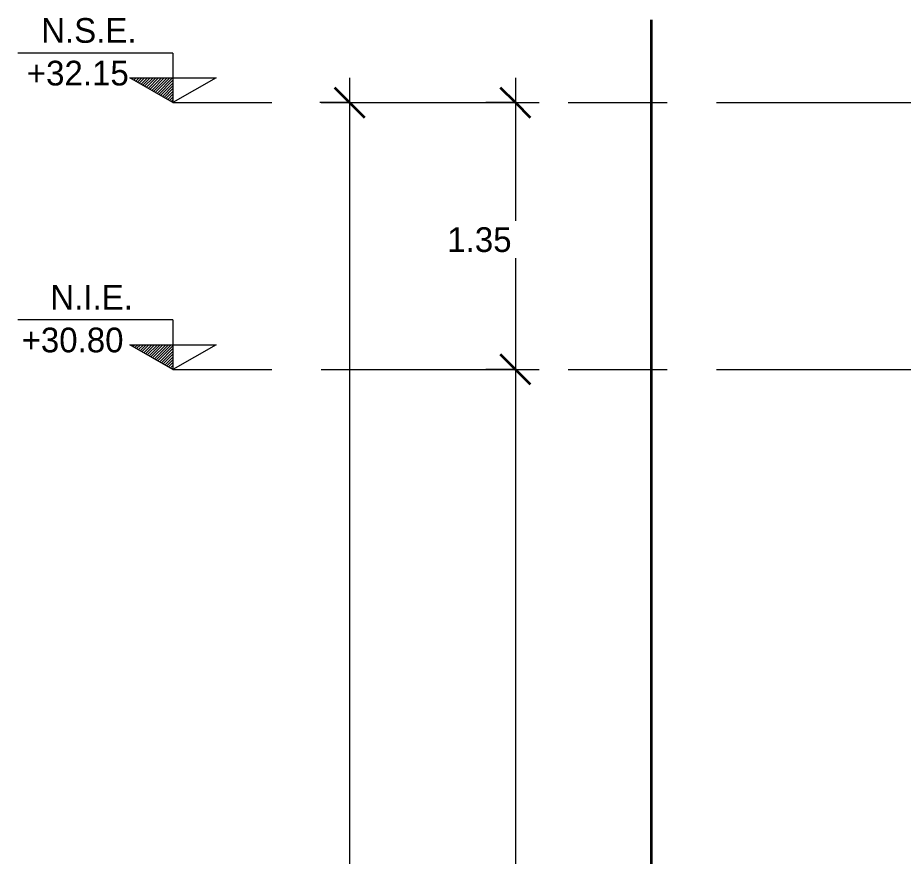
# Model space of a CAD drawing. Header units: metres. Extents: x -5.1 to 74.4, y -0.9 to 14.
# Drawn here: x 14.644 to 19.126, y 6.837 to 11.079 of the extents above; entities that cross this region are included whole.
import ezdxf

# ---------------------------------------------------------------- set-up
doc = ezdxf.new("R2010")
doc.units = ezdxf.units.M
doc.linetypes.add('Center', pattern=[2, 0.5, -0.25, 1, -0.25])
for name, color, linetype, lineweight in [('A-COTAS GENERALES', 7, 'Continuous', 18), ('A-COTAS GENERALES-50', 7, 'Continuous', 18), ('A-DETL-GENF', 7, 'Continuous', 18), ('A-NIVELES', 7, 'Continuous', 18), ('A-NIVELES LINEA_', 7, 'Continuous', 18)]:
    doc.layers.add(name, color=color, linetype=linetype, lineweight=lineweight)
doc.styles.add('Nirmala UI Semilight', font='', dxfattribs={"height": 0.125})
doc.styles.get('Nirmala UI Semilight').set_extended_font_data('Nirmala UI Semilight')
doc.dimstyles.new('COTAS_GENERALES_2_50_MM', dxfattribs={"dimscale": 0.3048, "dimtxt": 0.13092, "dimasz": 0.492126, "dimexe": 0.492126, "dimexo": 0.625, "dimgap": 0.164042, "dimtad": 3, "dimrnd": 0.01, "dimtxsty": 'Nirmala UI Semilight', "dimblk1": 'OBLIQUE', "dimblk2": 'OBLIQUE', "dimsah": 1, "dimcen": 2.5, "dimdle": 0.410105, "dimazin": 3, "dimtfac": 1, "dimtix": 1, "dimtmove": 0, "dimatfit": 3, "dimfxl": 0.393701, "dimfxlon": 1, "dimtvp": 1, "dimtfill": 1, "dimarcsym": 2})
pattern_1 = [(45, (32.721, -0.075), (-0.0070710678, 0.0070710678), [])]

# ---------------------------------------------------------------- blocks, each defined once
blk = doc.blocks.new('D_LINEA DE CORTE - D_LINEA DE CORTE-1532565-CORTE TRANSVERSAL 2-2_')
at = {"layer": 'A-DETL-GENF', "lineweight": 35}
blk.add_line((-1.7161, 5.2647), (-1.7161, 11.0679), dxfattribs=at)
blk = doc.blocks.new('Nivel - NIVEL ALZADO-V62-CORTE TRANSVERSAL 2-2_')
at = {"layer": 'A-NIVELES', "true_color": 0xc0c0c0}
h = blk.add_hatch(dxfattribs=at)
h.set_pattern_fill('FP_7', color=9, style=0, pattern_type=2)
h.set_pattern_definition(pattern_1)
h.paths.add_polyline_path([(-4.3571, 9.425), (-4.1384, 9.3), (-4.1384, 9.425)])
at = {"layer": 'A-NIVELES'}
for p, q in [((-4.1384, 9.55), (-4.924, 9.55)), ((-4.1384, 9.55), (-4.1384, 9.3)), ((-4.3571, 9.425), (-4.1384, 9.425)), ((-4.1384, 9.3), (-4.3571, 9.425)), ((-4.1384, 9.3), (-4.3571, 9.425)), ((-4.3571, 9.425), (-3.9196, 9.425)), ((-4.1384, 9.425), (-4.1384, 9.3)), ((-3.9196, 9.425), (-4.1384, 9.3))]:
    blk.add_line(p, q, dxfattribs=at)
blk = doc.blocks.new('Nivel - NIVEL ALZADO-V63-CORTE TRANSVERSAL 2-2_')
at = {"layer": 'A-NIVELES', "true_color": 0xc0c0c0}
h = blk.add_hatch(dxfattribs=at)
h.set_pattern_fill('FP_7', color=9, style=0, pattern_type=2)
h.set_pattern_definition(pattern_1)
h.paths.add_polyline_path([(-4.3571, 10.775), (-4.1384, 10.65), (-4.1384, 10.775)])
at = {"layer": 'A-NIVELES'}
for p, q in [((-4.1384, 10.9), (-4.924, 10.9)), ((-4.1384, 10.9), (-4.1384, 10.65)), ((-4.3571, 10.775), (-4.1384, 10.775)), ((-4.1384, 10.65), (-4.3571, 10.775)), ((-4.1384, 10.65), (-4.3571, 10.775)), ((-4.3571, 10.775), (-3.9196, 10.775)), ((-4.1384, 10.775), (-4.1384, 10.65)), ((-3.9196, 10.775), (-4.1384, 10.65))]:
    blk.add_line(p, q, dxfattribs=at)
blk = doc.blocks.new('DIMBLOCK6-CORTE TRANSVERSAL 2-2_')
at = {"layer": 'A-COTAS GENERALES-50', "transparency": 16777216}
for p, q in [((17.1632, 10.775), (17.1632, 9.3)), ((17.1632, 10.65), (17.0132, 10.65)), ((17.1632, 10.65), (17.2832, 10.65)), ((17.1632, 9.3), (17.0132, 9.3)), ((17.1632, 9.3), (17.2832, 9.3))]:
    blk.add_line(p, q, dxfattribs=at)
at = {"layer": 'A-COTAS GENERALES-50', "lineweight": 35, "transparency": 16777216}
for p, q in [((17.1632, 10.65), (17.0882, 10.725)), ((17.1632, 10.65), (17.2382, 10.575)), ((17.1632, 9.3), (17.0882, 9.375)), ((17.1632, 9.3), (17.2382, 9.225))]:
    blk.add_line(p, q, dxfattribs=at)
at = {"layer": 'A-COTAS GENERALES-50', "color": 0, "transparency": 16777216, "insert": (16.8181, 10.0191), "char_height": 0.125, "width": 0.354199, "attachment_point": 1, "line_spacing_factor": 1.142579, "style": 'Nirmala UI Semilight', "bg_fill": 3, "box_fill_scale": 1.25, "bg_fill_color": 9, "bg_fill_true_color": 13158600, "bg_fill_transparency": 0}
blk.add_mtext('1.35', dxfattribs=at)
blk = doc.blocks.new('_Oblique')
at = {"color": 0, "linetype": 'ByBlock', "lineweight": -2}
blk.add_line((-0.5, -0.5), (0.5, 0.5), dxfattribs=at)
blk = doc.blocks.new('DIMBLOCK7-CORTE TRANSVERSAL 2-2_')
at = {"layer": 'A-COTAS GENERALES-50', "lineweight": 35, "transparency": 16777216}
for p, q in [((17.1632, 9.3), (17.0882, 9.375)), ((17.1632, 9.3), (17.2382, 9.225)), ((17.1632, 0), (17.0882, 0.075)), ((17.1632, 0), (17.2382, -0.075))]:
    blk.add_line(p, q, dxfattribs=at)
at = {"layer": 'A-COTAS GENERALES-50', "transparency": 16777216}
for p, q in [((17.1632, 9.3), (17.0132, 9.3)), ((17.1632, 9.3), (17.1632, -0.125)), ((17.1632, 9.3), (17.2832, 9.3)), ((17.1632, 0), (17.0132, 0)), ((17.1632, 0), (17.2832, 0))]:
    blk.add_line(p, q, dxfattribs=at)
at = {"layer": 'A-COTAS GENERALES-50', "color": 0, "transparency": 16777216, "insert": (16.7895, 4.6941), "char_height": 0.125, "width": 0.388477, "attachment_point": 1, "line_spacing_factor": 1.142579, "style": 'Nirmala UI Semilight', "bg_fill": 3, "box_fill_scale": 1.25, "bg_fill_color": 9, "bg_fill_true_color": 13158600, "bg_fill_transparency": 0}
blk.add_mtext('9.30', dxfattribs=at)
blk = doc.blocks.new('DIMBLOCK8-CORTE TRANSVERSAL 2-2_')
at = {"layer": 'A-COTAS GENERALES-50', "transparency": 16777216}
for p, q in [((16.3235, 10.775), (16.3235, -0.125)), ((16.3235, 10.65), (16.1735, 10.65)), ((16.3235, 10.65), (16.4435, 10.65)), ((16.3235, 0), (16.1735, 0)), ((16.3235, 0), (16.4435, 0))]:
    blk.add_line(p, q, dxfattribs=at)
at = {"layer": 'A-COTAS GENERALES-50', "lineweight": 35, "transparency": 16777216}
for p, q in [((16.3235, 10.65), (16.2485, 10.725)), ((16.3235, 10.65), (16.3985, 10.575)), ((16.3235, 0), (16.2485, 0.075)), ((16.3235, 0), (16.3985, -0.075))]:
    blk.add_line(p, q, dxfattribs=at)
at = {"layer": 'A-COTAS GENERALES-50', "color": 0, "transparency": 16777216, "insert": (15.8831, 5.3691), "char_height": 0.125, "width": 0.468457, "attachment_point": 1, "line_spacing_factor": 1.142579, "style": 'Nirmala UI Semilight', "bg_fill": 3, "box_fill_scale": 1.25, "bg_fill_color": 9, "bg_fill_true_color": 13158600, "bg_fill_transparency": 0}
blk.add_mtext('10.65', dxfattribs=at)

msp = doc.modelspace()

# ---------------------------------------------------------------- linework, layer by layer
at = {"layer": 'A-NIVELES LINEA_', "linetype": 'Center'}
for p, q in [((15.43, 10.65), (29.7687, 10.65)), ((15.43, 9.3), (29.7687, 9.3))]:
    msp.add_line(p, q, dxfattribs=at)

# ---------------------------------------------------------------- block references
at = {"layer": 'A-DETL-GENF', "lineweight": 35}
msp.add_blockref('D_LINEA DE CORTE - D_LINEA DE CORTE-1532565-CORTE TRANSVERSAL 2-2_', (19.5684, 0), dxfattribs=at)
at = {"layer": 'A-NIVELES'}
for name in ['Nivel - NIVEL ALZADO-V63-CORTE TRANSVERSAL 2-2_', 'Nivel - NIVEL ALZADO-V62-CORTE TRANSVERSAL 2-2_']:
    msp.add_blockref(name, (19.5684, 0), dxfattribs=at)

# ---------------------------------------------------------------- texts
at = {"layer": 'A-NIVELES', "char_height": 0.125, "attachment_point": 1, "style": 'Nirmala UI Semilight'}
for s, insert, width in [('N.S.E.', (14.7629, 11.0773), 0.517088), ('+32.15', (14.6904, 10.8614), 0.605274), ('N.I.E.', (14.8094, 9.7273), 0.46097), ('+30.80', (14.6639, 9.5114), 0.637342)]:
    msp.add_mtext(s, dxfattribs=dict(at, insert=insert, width=width))

# ---------------------------------------------------------------- next in the draw order: dimensions: what is measured, and where the dimension line sits
at = {"layer": 'A-COTAS GENERALES'}
for base, p1, p2, override, picture, middle in [((16.3235, 0), (16.4435, 10.65), (16.4435, 0), {"dimfxl": 10.65}, 'DIMBLOCK8-CORTE TRANSVERSAL 2-2_', (16.0893, 5.325)), ((17.1632, 9.3), (17.2832, 10.65), (17.2832, 9.3), {"dimfxl": 1.35}, 'DIMBLOCK6-CORTE TRANSVERSAL 2-2_', (16.9761, 9.975))]:
    dim = msp.add_linear_dim(base=base, p1=p1, p2=p2, angle=90, dimstyle='COTAS_GENERALES_2_50_MM', override=override, dxfattribs=at)
    dim.commit()
    dim.dimension.update_dxf_attribs({"geometry": picture, "text_midpoint": middle})

# ---------------------------------------------------------------- next in the draw order: dimensions: what is measured, and where the dimension line sits
dim = msp.add_linear_dim(base=(17.1632, 0), p1=(17.2832, 9.3), p2=(17.2832, 0), angle=90, dimstyle='COTAS_GENERALES_2_50_MM', override={"dimfxl": 9.3}, dxfattribs=at)
dim.commit()
dim.dimension.update_dxf_attribs({"geometry": 'DIMBLOCK7-CORTE TRANSVERSAL 2-2_', "text_midpoint": (16.9608, 4.65)})

doc.saveas('drawing.dxf')
